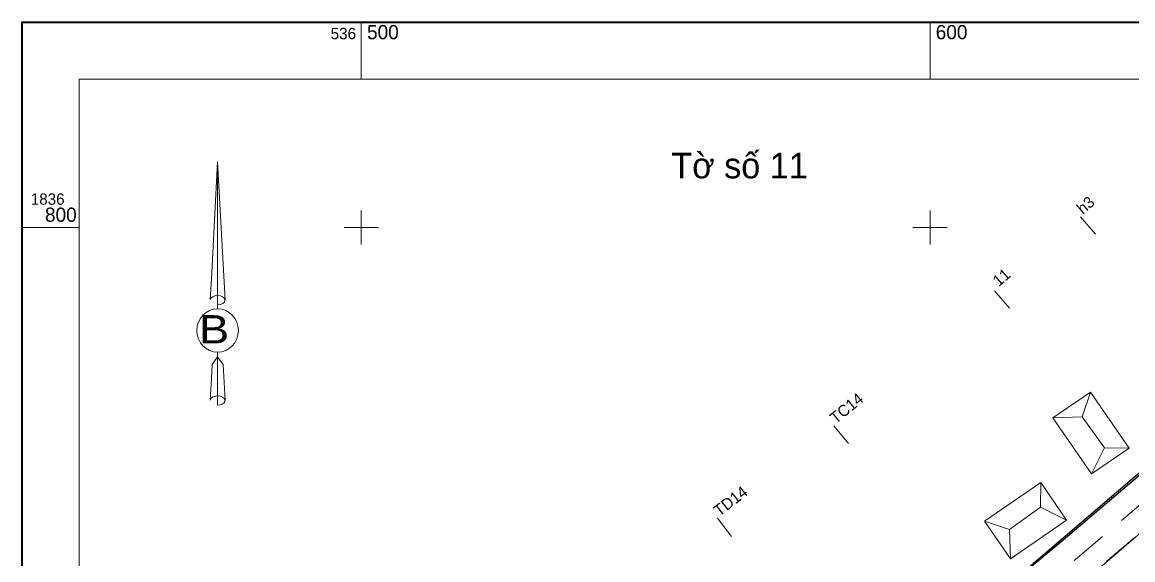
# Model space of a CAD drawing. Header units: metres. Extents: x 536440 to 536837, y 1836560 to 1836836.
# Drawn here: x 536440.4 to 536635.6, y 1836741.5 to 1836836.1 of the extents above; entities that cross this region are included whole.
import ezdxf
from ezdxf.enums import TextEntityAlignment as Align

# ---------------------------------------------------------------- set-up
doc = ezdxf.new("R2010")
doc.units = ezdxf.units.M
doc.header["$MEASUREMENT"] = 0
doc.linetypes.add('DGN Style 2', pattern=[10.8828, 6.52968, -4.35312])
for name, color, linetype, lineweight in [('Level 2', 1, 'Continuous', 0), ('Level 3', 1, 'Continuous', 0), ('Level 44', 1, 'Continuous', 0), ('Level 5', 1, 'Continuous', 0), ('Level 51', 1, 'Continuous', 0), ('Level 62', 1, 'Continuous', 0), ('Level 63', 1, 'Continuous', 0), ('Level 8', 1, 'Continuous', 0), ('Level 9', 1, 'Continuous', 0)]:
    doc.layers.add(name, color=color, linetype=linetype, lineweight=lineweight)
doc.styles.add('Style-CHAR_FAST_FONT', font='CHAR_FAST_FONT.shx')

# ---------------------------------------------------------------- blocks, each defined once
blk = doc.blocks.new('*U38')
at = {"layer": 'Level 51', "color": 7, "linetype": 'Continuous', "lineweight": 0}
for p, q in [((0.06, 50.72), (-2.51, 2.07)), ((0.06, 50.72), (3.13, -6.89)), ((0.06, 50.72), (3.13, -6.89)), ((0.06, 50.72), (3.13, -6.89)), ((0.06, -4.96), (0.06, 50.72)), ((-2.51, 2.07), (-3.01, -6.78)), ((0.06, -4.96), (0.06, -7.19)), ((0.06, -7.19), (0.06, -8.84)), ((0.06, -8.84), (0.06, -10.5)), ((0.06, -8.84), (0.06, -10.5)), ((0.06, -8.84), (0.06, -10.5)), ((3.13, -6.89), (3.13, -6.78)), ((0.06, -30.44), (-2.2, -33.64)), ((0.06, -30.44), (0.06, -28.55)), ((0.06, -30.44), (0.06, -28.55)), ((0.06, -30.44), (0.06, -28.55)), ((0.06, -30.44), (2.32, -33.64)), ((0.06, -30.44), (2.32, -33.64)), ((0.06, -30.44), (2.32, -33.64)), ((0.06, -46.78), (0.06, -30.44)), ((-2.2, -33.64), (-2.51, -39.7)), ((2.32, -33.64), (3.13, -48.71)), ((2.32, -33.64), (3.13, -48.71)), ((2.32, -33.64), (3.13, -48.71)), ((-2.51, -39.7), (-3.01, -48.51)), ((0.06, -46.78), (0.06, -48.97)), ((0.06, -48.97), (0.06, -50.64)), ((3.13, -48.71), (3.13, -48.51))]:
    blk.add_line(p, q, dxfattribs=at)
at = {"layer": 'Level 51', "color": 7, "linetype": 'Continuous', "lineweight": 0, "extrusion": (0, 0, -1)}
for centre, start_param, end_param in [((0.04, -6.89), 3.208733, 4.712389), ((0.04, -48.69), 3.208907, 3.792116), ((0.04, -48.69), 3.792116, 4.712389)]:
    blk.add_ellipse(centre, major_axis=(3.06, 0), ratio=0.632193, start_param=start_param, end_param=end_param, dxfattribs=at)
at = {"layer": 'Level 51', "color": 7, "linetype": 'Continuous', "lineweight": 0}
for centre, start_param, end_param in [((0.04, -6.89), 0.067141, 1.570796), ((0.04, -6.89), 4.712389, 6.283185), ((0.04, -48.69), 0.067141, 1.570796), ((0.04, -48.69), 4.712389, 6.283185)]:
    blk.add_ellipse(centre, major_axis=(3.06, 0), ratio=0.632193, start_param=start_param, end_param=end_param, dxfattribs=at)
blk.add_ellipse((0.04, -19.52), major_axis=(0, 9.03), ratio=0.956213, dxfattribs=at)
at = {"layer": 'Level 51', "color": 7, "linetype": 'Continuous', "lineweight": 0, "insert": (-1.42, -24.91), "char_height": 11.8046, "attachment_point": 8, "line_spacing_factor": 0.60241, "style": 'Style-CHAR_FAST_FONT'}
blk.add_mtext('\\H1.000000x;\\W1.194961;\\T1.000;B\\P', dxfattribs=at)
blk = doc.blocks.new('*U39')
at = {"layer": 'Level 44', "color": 7, "linetype": 'Continuous', "lineweight": 0}
blk.add_line((2.6, 2.39), (-2.86, -1.55), dxfattribs=at)
at = {"layer": 'Level 44', "color": 7, "linetype": 'Continuous', "lineweight": 0, "flags": 128}
blk.add_lwpolyline([(-2.68, -6.69), (7.21, 0.11), (2.67, 6.7), (-7.21, -0.1)], close=True, dxfattribs=at)
for points in [[(2.67, 6.7), (2.6, 2.39), (7.21, 0.11)], [(-7.21, -0.1), (-2.86, -1.55), (-2.68, -6.69)]]:
    blk.add_lwpolyline(points, dxfattribs=at)

msp = doc.modelspace()

# ---------------------------------------------------------------- linework, layer by layer
at = {"layer": 'Level 2', "color": 7, "linetype": 'Continuous', "lineweight": 0}
for p, q in [((536629.07, 1836798.83), (536626.46, 1836801.86)), ((536613.95, 1836785.83), (536611.34, 1836788.86)), ((536585.64, 1836762), (536583.11, 1836765.1)), ((536635.34, 1836755.12), (536635.29, 1836755.17)), ((536633.05, 1836753.17), (536633.03, 1836753.2)), ((536633.81, 1836753.82), (536633.77, 1836753.87)), ((536634.57, 1836754.47), (536634.55, 1836754.49)), ((536630.77, 1836751.23), (536630.72, 1836751.28)), ((536631.53, 1836751.87), (536631.5, 1836751.9)), ((536632.29, 1836752.52), (536632.24, 1836752.58)), ((536628.48, 1836749.28), (536628.46, 1836749.31)), ((536629.24, 1836749.93), (536629.19, 1836749.99)), ((536630.01, 1836750.58), (536629.98, 1836750.61)), ((536565.08, 1836745.65), (536562.63, 1836748.82)), ((536626.2, 1836747.34), (536626.15, 1836747.4)), ((536626.96, 1836747.98), (536626.93, 1836748.02)), ((536627.72, 1836748.63), (536627.67, 1836748.69)), ((536623.91, 1836745.39), (536623.89, 1836745.42)), ((536624.68, 1836746.04), (536624.62, 1836746.1)), ((536625.44, 1836746.69), (536625.41, 1836746.72)), ((536621.62, 1836743.46), (536621.57, 1836743.52)), ((536622.38, 1836744.1), (536622.36, 1836744.13)), ((536623.15, 1836744.74), (536623.1, 1836744.81)), ((536619.31, 1836741.55), (536619.29, 1836741.57)), ((536620.08, 1836742.19), (536620.03, 1836742.24)), ((536620.85, 1836742.82), (536620.82, 1836742.85))]:
    msp.add_line(p, q, dxfattribs=at)
at = {"layer": 'Level 2', "color": 7, "linetype": 'Continuous', "lineweight": 0, "flags": 128}
for points in [[(536577.03, 1836708.03), (536587.59, 1836716.52), (536598.45, 1836724.8), (536609.22, 1836733.17), (536622.97, 1836744.7), (536638.16, 1836757.61), (536647.22, 1836765.37), (536653.26, 1836770.7), (536666.56, 1836782.03), (536678.84, 1836792.58), (536691.2, 1836803.06), (536705.82, 1836814), (536716.34, 1836821.41), (536723.69, 1836826.13)], [(536724.33, 1836826.13), (536716.45, 1836821.24), (536705.89, 1836813.91), (536691.4, 1836802.82), (536678.9, 1836792.5), (536666.6, 1836781.98), (536653.36, 1836770.59), (536647.25, 1836765.33), (536638.2, 1836757.56), (536623.02, 1836744.63), (536609.22, 1836733.17), (536598.6, 1836724.6), (536587.86, 1836716.18), (536577.05, 1836707.94)]]:
    msp.add_lwpolyline(points, dxfattribs=at)
at = {"layer": 'Level 3', "color": 7, "linetype": 'Continuous', "lineweight": 0}
msp.add_line((536652.31, 1836759.46), (536603.96, 1836717.86), dxfattribs=at)
at = {"layer": 'Level 3', "color": 7, "linetype": 'Continuous', "lineweight": 0, "flags": 128}
msp.add_lwpolyline([(536631.03, 1836741.26), (536631.42, 1836741.58), (536631.8, 1836741.9), (536632.18, 1836742.23), (536632.56, 1836742.55), (536632.94, 1836742.87), (536633.32, 1836743.2), (536633.7, 1836743.52), (536634.08, 1836743.84), (536634.46, 1836744.17), (536634.85, 1836744.49), (536635.23, 1836744.82), (536635.61, 1836745.14), (536635.99, 1836745.46)], dxfattribs=at)
at = {"layer": 'Level 44', "color": 7, "linetype": 'Continuous', "lineweight": 0}
msp.add_line((536630.69, 1836761.23), (536626.74, 1836766.69), dxfattribs=at)
msp.add_line((536630.69, 1836761.23), (536626.74, 1836766.69), dxfattribs=at)
at = {"layer": 'Level 44', "color": 7, "linetype": 'Continuous', "lineweight": 0, "flags": 128}
msp.add_lwpolyline([(536621.6, 1836766.51), (536628.41, 1836756.63), (536635, 1836761.16), (536628.19, 1836771.05)], close=True, dxfattribs=at)
for points in [[(536628.19, 1836771.05), (536626.74, 1836766.69), (536621.6, 1836766.51)], [(536635, 1836761.16), (536630.69, 1836761.23), (536628.41, 1836756.63)], [(536635, 1836761.16), (536630.69, 1836761.23), (536628.41, 1836756.63)]]:
    msp.add_lwpolyline(points, dxfattribs=at)
at = {"layer": 'Level 5', "color": 7, "linetype": 'Continuous', "lineweight": 30, "flags": 128}
msp.add_lwpolyline([(536637.98, 1836757.84), (536609.22, 1836733.17), (536583.23, 1836713.16)], dxfattribs=at)
at = {"layer": 'Level 62', "color": 7, "linetype": 'Continuous', "lineweight": 0, "flags": 128}
msp.add_lwpolyline([(536450.37, 1836826.13), (536827.08, 1836826.13), (536827.08, 1836569.95), (536450.37, 1836569.95)], close=True, dxfattribs=at)
at = {"layer": 'Level 63', "color": 7, "linetype": 'Continuous', "lineweight": 0}
for p, q in [((536500, 1836826.13), (536500, 1836836.13)), ((536600, 1836826.13), (536600, 1836836.13)), ((536500, 1836797), (536500, 1836803)), ((536600, 1836797), (536600, 1836803)), ((536440.37, 1836800), (536450.37, 1836800)), ((536497, 1836800), (536503, 1836800)), ((536597, 1836800), (536603, 1836800))]:
    msp.add_line(p, q, dxfattribs=at)
at = {"layer": 'Level 63', "color": 7, "linetype": 'Continuous', "lineweight": 40, "flags": 128}
msp.add_lwpolyline([(536440.37, 1836559.95), (536440.37, 1836836.13), (536837.08, 1836836.13), (536837.08, 1836559.95)], close=True, dxfattribs=at)
at = {"layer": 'Level 63', "color": 7, "linetype": 'Continuous', "lineweight": 13, "flags": 128}
msp.add_lwpolyline([(536450.37, 1836569.95), (536450.37, 1836826.13), (536827.08, 1836826.13), (536827.08, 1836569.95)], close=True, dxfattribs=at)
at = {"layer": 'Level 8', "color": 7, "linetype": 'DGN Style 2', "lineweight": 0, "flags": 128}
msp.add_lwpolyline([(536582.9, 1836707.37), (536590.3, 1836713.01), (536601.09, 1836721.47), (536611.76, 1836730.07), (536625.6, 1836741.58), (536640.81, 1836754.52), (536649.86, 1836762.3), (536655.97, 1836767.56), (536669.21, 1836778.95), (536681.49, 1836789.45), (536693.9, 1836799.7), (536708.24, 1836810.67), (536718.66, 1836817.9), (536731.91, 1836826.13)], dxfattribs=at)
at = {"layer": 'Level 9', "color": 7, "linetype": 'Continuous', "lineweight": 0, "flags": 128}
msp.add_lwpolyline([(536577.03, 1836708.03), (536587.59, 1836716.52), (536598.45, 1836724.8), (536609.22, 1836733.17), (536622.97, 1836744.7), (536638.16, 1836757.61), (536647.22, 1836765.37), (536653.26, 1836770.7), (536666.56, 1836782.03), (536678.84, 1836792.58), (536691.2, 1836803.06), (536705.82, 1836814), (536716.34, 1836821.41), (536723.69, 1836826.13)], dxfattribs=at)

# ---------------------------------------------------------------- block references
at = {"layer": 'Level 44', "color": 7, "linetype": 'Continuous', "lineweight": 0}
msp.add_blockref('*U39', (536616.81, 1836748.41), dxfattribs=at)
at = {"layer": 'Level 51', "color": 7, "linetype": 'Continuous', "lineweight": 0, "xscale": 0.422397414644141, "yscale": 0.422397414644141, "zscale": 0.422397414644141}
msp.add_blockref('*U38', (536474.71, 1836790.11), dxfattribs=at)

# ---------------------------------------------------------------- texts
at = {"layer": 'Level 2', "color": 7, "linetype": 'Continuous', "lineweight": 0, "char_height": 2, "attachment_point": 1, "line_spacing_factor": 0.828316, "style": 'Style-CHAR_FAST_FONT'}
for s, insert, rotation in [('h3\\P', (536625.57, 1836803.73), 40.7048), ('11\\P', (536610.78, 1836791.02), 40.6257), ('TC14\\P', (536582.15, 1836766.9), 39.272), ('TD14\\P', (536561.73, 1836750.65), 37.6958)]:
    msp.add_mtext(s, dxfattribs=dict(at, insert=insert, rotation=rotation))
at = {"layer": 'Level 63', "color": 7, "linetype": 'Continuous', "lineweight": 0, "style": 'Style-CHAR_FAST_FONT'}
msp.add_text('536', height=2, dxfattribs=at).set_placement((536499.07, 1836833.13), align=Align.RIGHT)
for s, height, p in [('500', 2.5, (536501, 1836833.13)), ('600', 2.5, (536601, 1836833.13)), ('1836', 2, (536441.87, 1836804)), ('800', 2.5, (536444.37, 1836801))]:
    msp.add_text(s, height=height, dxfattribs=at).set_placement(p)
msp.add_text('T%%234 s%%232 11', height=4.5, dxfattribs=at).set_placement((536566.51, 1836813.15), align=Align.TOP_CENTER)

doc.saveas('drawing.dxf')
